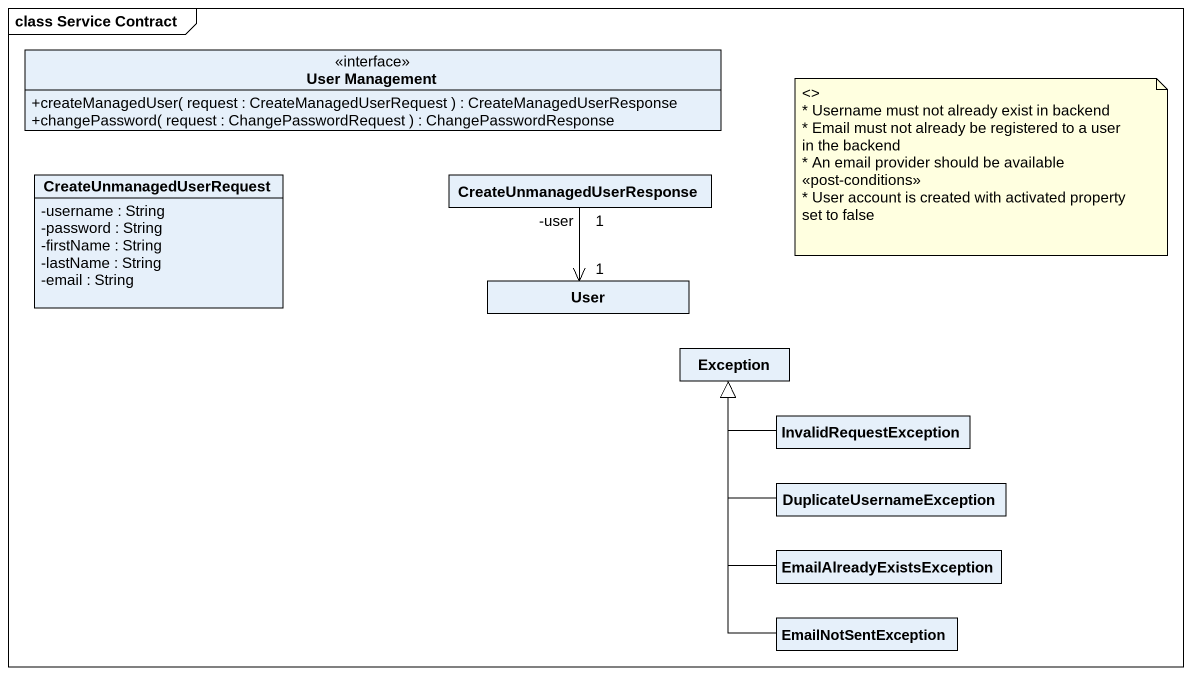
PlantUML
@startuml
mainframe class Service Contract
hide circle
hide empty members
skinparam classAttributeIconSize 0
interface "User Management" as User_Management {
  +createManagedUser( request : CreateManagedUserRequest ) : CreateManagedUserResponse
  +changePassword( request : ChangePasswordRequest ) : ChangePasswordResponse
}
class CreateUnmanagedUserRequest {
  -username : String
  -password : String
  -firstName : String
  -lastName : String
  -email : String
}
class CreateUnmanagedUserResponse
class User
class "Exception" as Exception_
class InvalidRequestException
class DuplicateUsernameException
class EmailAlreadyExistsException
class EmailNotSentException
CreateUnmanagedUserResponse "1\n-user" --> "1" User
InvalidRequestException -left-|> Exception_
DuplicateUsernameException -up-|> Exception_
EmailAlreadyExistsException -up-|> Exception_
EmailNotSentException -up-|> Exception_
note as N1
  <>
  * Username must not already exist in backend
  * Email must not already be registered to a user
  in the backend
  * An email provider should be available
  <<post-conditions>>
  * User account is created with activated property
  set to false
end note
@enduml
